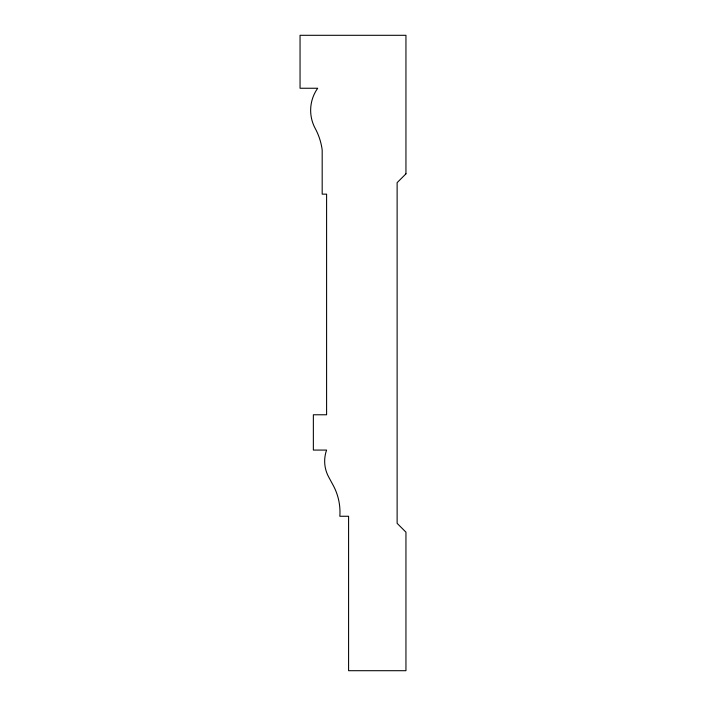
<?xml version="1.0" encoding="UTF-8"?>
<svg xmlns="http://www.w3.org/2000/svg" width="706" height="706" viewBox="0 0 706 706"><rect width="100%" height="100%" fill="white"/><g stroke="black" fill="none" stroke-linecap="round" stroke-linejoin="round"><path stroke-width="1.06" d="M405.95 173.826L397.125 182.651L397.125 523.349L405.95 532.174L405.95 670.7L348.587 670.7L348.587 516.262L339.833 516.262A56.48 56.48 0 0 0 333.188 485.322L328.634 476.912A33.023 33.023 0 0 1 326.596 450.075L313.358 450.075L313.358 414.775L326.596 414.775L326.596 194.15L322.183 194.15L322.183 149.91A62.772 62.772 0 0 0 315.194 128.395A38.15 38.15 0 0 1 317.7 88.25L300.05 88.25L300.05 35.3L405.95 35.3L405.95 173.826"/></g></svg>
